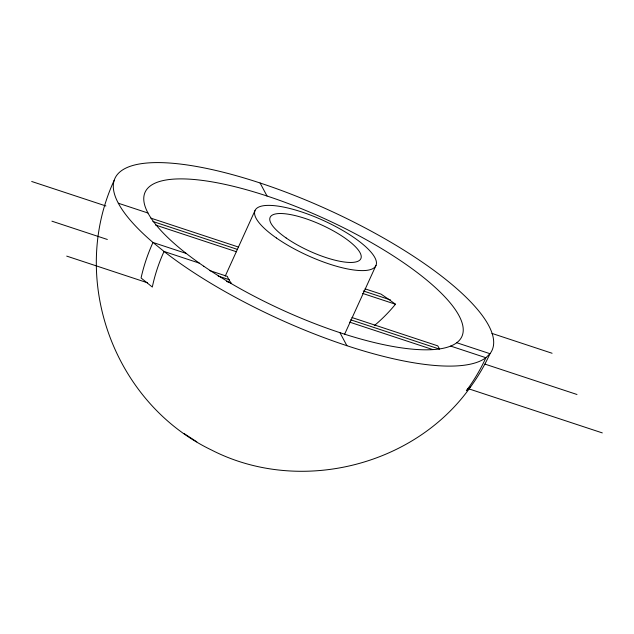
<?xml version="1.0" encoding="UTF-8"?>
<svg xmlns="http://www.w3.org/2000/svg" width="634" height="634" viewBox="0 0 634 634"><rect width="100%" height="100%" fill="white"/><g stroke="black" fill="none" stroke-linecap="round" stroke-linejoin="round"><path stroke-width="0.95" d="M114.191 180.302C68.472 279.253 113.843 403.192 211.613 450.061C298.495 494.655 414.168 466.862 470.658 386.764A188.567 168.866 -28.1 0 0 489.995 353.701A207.223 59.897 24.5 0 0 260.075 182.988A207.223 59.897 24.5 0 0 152.992 242.465A188.235 168.565 -28.1 0 0 141.073 277.977L152.311 287.051A180.088 161.274 -28.1 0 1 164.047 251.468L152.992 242.465L186.245 253.441M225.221 276.147L254.979 210.639M344.484 334.53L376.025 265.345M470.658 386.764L466.378 390.718A180.088 161.274 -28.1 0 0 485.898 357.719L489.995 353.701L456.749 342.732M118.32 203.229L147.96 213.008M150.892 218.151L238.249 246.983M365.041 288.835L381.01 294.105A169.547 49 24.5 0 1 395.473 304.241A147.453 132.046 -28.1 0 1 374.266 325.678M31.7 181.482L105.91 205.979M152.873 221.48L237.409 249.392M363.282 290.935L390.52 299.93M491.968 333.413L552.087 353.257M155.615 225.07L236.506 251.769M362.553 293.376L395.473 304.241M199.282 263.11L164.047 251.476A207.223 59.897 24.5 0 0 346.909 345.704A207.223 59.897 24.5 0 0 485.898 357.719L450.663 346.085M209.656 270.559L227.384 276.408A66.419 19.194 24.5 0 0 231.148 283.018L226.481 281.48M351.957 317.531L437.777 345.863L439.616 349.112M51.917 221.179L107.336 239.47M218.175 276.052L229.445 279.776M350.618 319.774L438.91 348.914M484.931 364.106L576.988 394.491M349.54 322.096L432.721 349.556M66.713 256.112L147.516 282.788M467.932 388.547L602.3 432.903M184.161 433.601L196.817 441.835M260.075 182.988L267.025 196.009M339.959 332.684L346.909 345.704M276.361 237.956A66.419 19.194 24.5 0 0 375.542 266.256A66.419 19.194 24.5 0 0 294.604 209.767A66.419 19.194 24.5 0 0 276.361 237.956M286.132 237.964A49.832 14.4 24.5 0 0 360.548 259.203A49.832 14.4 24.5 0 0 299.819 216.812A49.832 14.4 24.5 0 0 286.132 237.964M203.768 266.225A174.057 50.308 24.5 0 0 461.433 337.407A174.057 50.308 24.5 0 0 245.271 189.407A174.057 50.308 24.5 0 0 203.768 266.225"/></g></svg>
